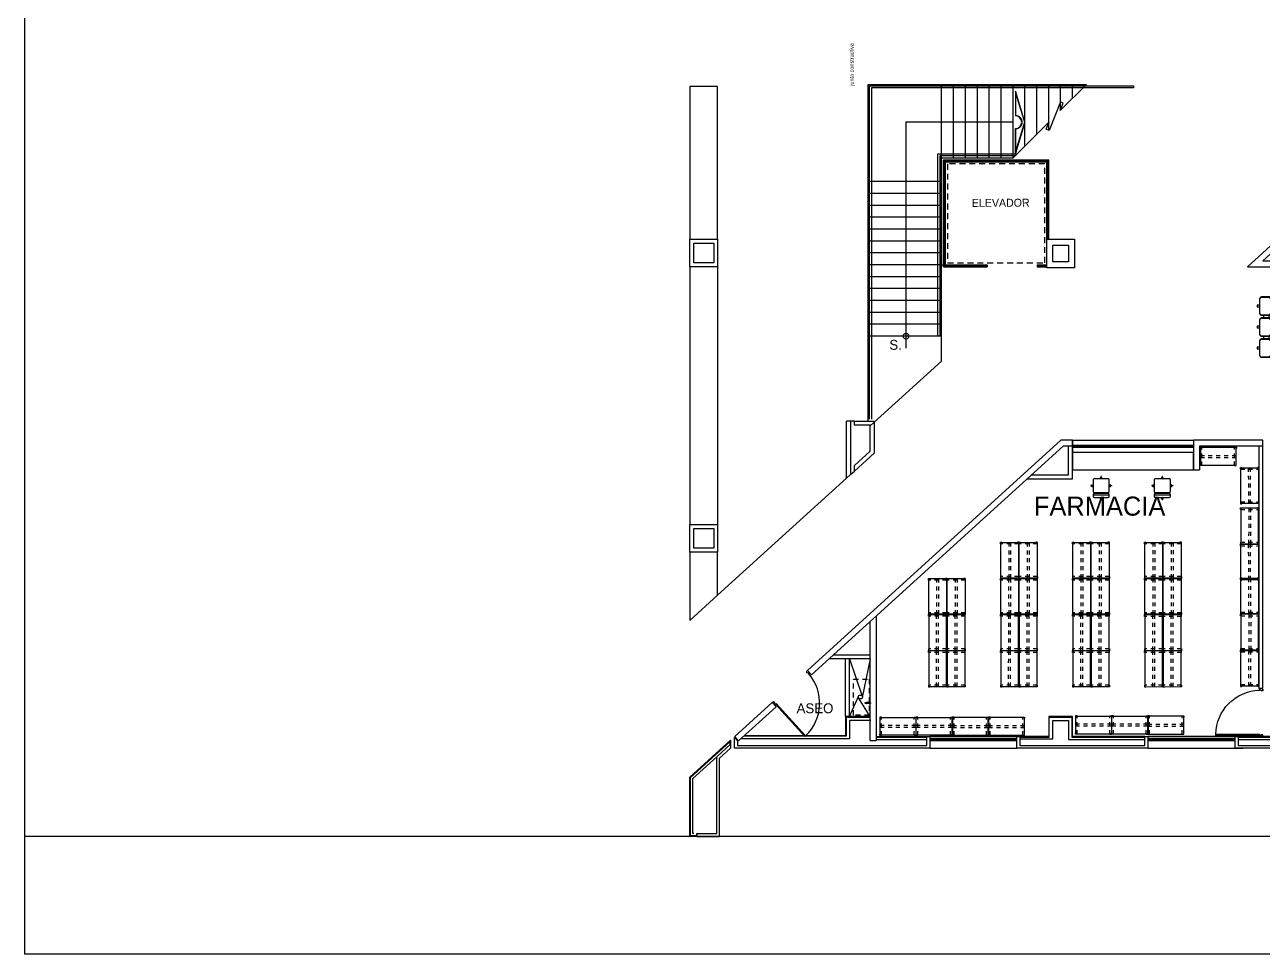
# Model space of a CAD drawing. Header units: millimetres. Extents: x 2523 to 2756, y 378 to 482.
# Drawn here: x 2522.66 to 2553.89, y 378.27 to 401.72 of the extents above; entities that cross this region are included whole.
import ezdxf

# ---------------------------------------------------------------- set-up
doc = ezdxf.new("R2010")
doc.units = ezdxf.units.MM
for name, pattern in [('H100', [0.24, 0.15, -0.09]), ('HIDDEN2', [0.1875, 0.125, -0.0625]), ('HIDDEN5', [0.07, 0.04, -0.03])]:
    doc.linetypes.add(name, pattern=pattern)
doc.layers.get('Defpoints').update_dxf_attribs({"color": 8})
doc.layers.add('MOBILIARIO', color=161, linetype='Continuous')
doc.layers.add('MS', color=8, linetype='Continuous')
doc.layers.add('MUROS', color=7, linetype='Continuous', lineweight=50)
doc.styles.add('BOLD', font='GOTHIC.TTF')
doc.styles.add('STYLE1', font='GOTHIC.TTF')

# ---------------------------------------------------------------- blocks, each defined once
blk = doc.blocks.new('F')
at = {"color": 8}
for p, q in [((0, 0), (-0.241, 0.781)), ((-0.241, 0.781), (-0.241, 0.161)), ((0, 0), (-0.241, -0.781)), ((-0.241, -0.781), (-0.241, -0.161))]:
    blk.add_line(p, q, dxfattribs=at)
at = {"color": 4, "const_width": 0.0158}
blk.add_lwpolyline([(-0.225, 0.676), (-0.016, 0), (-0.225, -0.676), (-0.225, -0.176, 0.914559), (-0.225, 0.176)], format="xyb", close=True, dxfattribs=at)
at = {"color": 8}
blk.add_arc((-0.241, 0), 0.161, 270, 90, dxfattribs=at)
blk = doc.blocks.new('silla-g-s')
for p, q in [((0.211, 0.053), (-0.199, 0.053)), ((-0.019, 0.12), (-0.019, 0.096)), ((0.031, 0.12), (0.031, 0.096))]:
    blk.add_line(p, q)
for points in [[(-0.199, 0.15, 0.414214), (-0.169, 0.12), (0.181, 0.12, 0.414214), (0.211, 0.15), (0.211, 0.44, 0.414214), (0.181, 0.47), (-0.169, 0.47, 0.414214), (-0.199, 0.44)], [(-0.199, 0.03, 0.414214), (-0.169, 0), (0.181, 0, 0.414214), (0.211, 0.03), (0.211, 0.066, 0.414214), (0.181, 0.096), (-0.169, 0.096, 0.414214), (-0.199, 0.066)]]:
    blk.add_lwpolyline(points, format="xyb", close=True)
for points in [[(0.012, 0.47), (0.012, 0.528), (0, 0.528), (0, 0.47)], [(-0.199, 0.301), (-0.257, 0.301), (-0.257, 0.289), (-0.199, 0.289)], [(0.012, 0), (0.012, -0.059), (0, -0.059), (0, 0)], [(0.211, 0.301), (0.27, 0.301), (0.27, 0.289), (0.211, 0.289)]]:
    blk.add_lwpolyline(points)
for centre, start, end in [((-0.22, 0.295), 17.3771, 162.6229), ((0.006, 0.491), 107.378, 252.622), ((0.006, 0.491), 287.3771, 72.6229), ((0.233, 0.295), 17.3771, 162.6229), ((-0.22, 0.295), 197.378, 342.622), ((0.233, 0.295), 197.378, 342.622), ((0.006, -0.022), 107.378, 252.622), ((0.006, -0.022), 287.3771, 72.6229)]:
    blk.add_arc(centre, 0.0207, start, end)
blk = doc.blocks.new('A$C2C607AB7')
blk.add_blockref('silla-g-s', (0.257, 0.059))
blk = doc.blocks.new('91040053')
for p, q in [((0.25, -0.41), (0.32, -0.41)), ((0.25, -0.54), (0.32, -0.54)), ((0.78, -0.41), (0.85, -0.41)), ((0.78, -0.54), (0.85, -0.54))]:
    blk.add_line(p, q)
for points in [[(0, -0.07), (0, 0), (0.04, 0), (0.04, -0.07)], [(0.53, -0.07), (0.53, 0), (0.57, 0), (0.57, -0.07)], [(1.06, -0.07), (1.06, 0), (1.1, 0), (1.1, -0.07)], [(0, -0.64), (0, -0.7), (0.04, -0.7), (0.04, -0.64)], [(0.53, -0.64), (0.53, -0.7), (0.57, -0.7), (0.57, -0.64)], [(1.06, -0.64), (1.06, -0.7), (1.1, -0.7), (1.1, -0.64)]]:
    blk.add_lwpolyline(points)
for points in [[(0.2, -0.64, 0.414214), (0.25, -0.59), (0.25, -0.316, 0.08968), (0.237, -0.246), (0.18, -0.093, 0.146279), (-0.14, -0.093), (-0.197, -0.246, 0.08968), (-0.21, -0.316), (-0.21, -0.59, 0.414214), (-0.16, -0.64)], [(0.73, -0.64, 0.414214), (0.78, -0.59), (0.78, -0.316, 0.08968), (0.767, -0.246), (0.71, -0.093, 0.146279), (0.39, -0.093), (0.333, -0.246, 0.08968), (0.32, -0.316), (0.32, -0.59, 0.414214), (0.37, -0.64)], [(1.26, -0.64, 0.414214), (1.31, -0.59), (1.31, -0.316, 0.08968), (1.297, -0.246), (1.24, -0.093, 0.146279), (0.92, -0.093), (0.863, -0.246, 0.08968), (0.85, -0.316), (0.85, -0.59, 0.414214), (0.9, -0.64)]]:
    blk.add_lwpolyline(points, format="xyb", close=True)
for points in [[(0.206, -0.64, 0.342318), (0.239, -0.596), (0.232, -0.399, 0.27208), (0.16, -0.28, 0.144285), (-0.12, -0.28, 0.27018), (-0.192, -0.398), (-0.199, -0.596, 0.342318), (-0.166, -0.64)], [(-0.192, -0.398), (-0.19, -0.307, -0.059336), (-0.184, -0.26), (-0.14, -0.093)], [(0.18, -0.093), (0.224, -0.26, -0.059336), (0.23, -0.307), (0.232, -0.398)], [(0.736, -0.64, 0.342318), (0.769, -0.596), (0.762, -0.399, 0.27208), (0.69, -0.28, 0.144285), (0.41, -0.28, 0.27018), (0.338, -0.398), (0.331, -0.596, 0.342318), (0.364, -0.64)], [(0.338, -0.398), (0.34, -0.307, -0.059336), (0.346, -0.26), (0.39, -0.093)], [(0.71, -0.093), (0.754, -0.26, -0.059336), (0.76, -0.307), (0.762, -0.398)], [(1.266, -0.64, 0.342318), (1.299, -0.596), (1.292, -0.399, 0.27208), (1.22, -0.28, 0.144285), (0.94, -0.28, 0.27018), (0.868, -0.398), (0.861, -0.596, 0.342318), (0.894, -0.64)], [(0.868, -0.398), (0.87, -0.307, -0.059336), (0.876, -0.26), (0.92, -0.093)], [(1.24, -0.093), (1.284, -0.26, -0.059336), (1.29, -0.307), (1.292, -0.398)]]:
    blk.add_lwpolyline(points, format="xyb")
blk = doc.blocks.new('P120')
at = {"color": 2}
for points in [[(0.016, 1.2), (0, 1.2), (0, 1.157), (0.044, 1.157), (0.044, 1.172), (0.085, 1.172), (0.085, 1.2), (0.068, 1.2)], [(0.016, 0), (0, 0), (0, 0.043), (0.044, 0.043), (0.044, 0.028), (0.085, 0.028), (0.085, 0), (0.068, 0)]]:
    blk.add_lwpolyline(points, dxfattribs=at)
blk.add_lwpolyline([(1.188, 0.032), (0.085, 0.032), (1.188, 0.032), (1.188, 0.059), (0.085, 0.059), (0.085, 0.032)], close=True, dxfattribs=at)
at = {"color": 8}
blk.add_arc((0.045, 0.029), 1.144, 1.5037, 87.9825, dxfattribs=at)
blk = doc.blocks.new('10260204')
at = {"color": 8, "linetype": 'HIDDEN5'}
for p, q in [((0.011, -0.211), (0.911, -0.211)), ((0.011, -0.261), (0.911, -0.261)), ((0.05, -0.011), (0.05, -0.461)), ((0.873, -0.011), (0.873, -0.461))]:
    blk.add_line(p, q, dxfattribs=at)
for points in [[(0.05, -0.011), (0.05, -0.005), (0.005, -0.005), (0.005, -0.04), (0.011, -0.04)], [(0.873, -0.011), (0.873, -0.005), (0.918, -0.005), (0.918, -0.04), (0.911, -0.04)], [(0.05, -0.461), (0.05, -0.468), (0.005, -0.468), (0.005, -0.433), (0.011, -0.433)], [(0.873, -0.461), (0.873, -0.468), (0.918, -0.468), (0.918, -0.433), (0.911, -0.433)]]:
    blk.add_lwpolyline(points)
blk.add_lwpolyline([(0.011, -0.461), (0.011, -0.011), (0.911, -0.011), (0.911, -0.461)], close=True)
blk = doc.blocks.new('A$C190E7DBA')
at = {"layer": 'MOBILIARIO'}
for p, q in [((-0.085, -0.012), (-0.085, 0.011)), ((-0.082, 0.006), (-0.074, 0.006)), ((-0.07, -0.012), (-0.07, 0.011)), ((-0.07, 0.01), (-0.048, 0.01)), ((-0.048, -0.012), (-0.048, 0.011)), ((-0.045, 0.006), (-0.037, 0.006)), ((-0.033, -0.012), (-0.033, 0.011)), ((0.003, 0.002), (-0.003, -0.002)), ((0.003, 0.002), (-0.003, -0.002)), ((-0.082, -0.007), (-0.074, -0.007)), ((-0.07, -0.01), (-0.048, -0.01)), ((-0.045, -0.007), (-0.037, -0.007))]:
    blk.add_line(p, q, dxfattribs=at)
for points in [[(-0.074, -0.016, 0.763328), (-0.074, -0.007, 0.52558), (-0.074, 0.006, 0.702359), (-0.074, 0.015), (-0.082, 0.015, 0.702359), (-0.082, 0.006, 0.52558), (-0.082, -0.007, 0.763328), (-0.082, -0.016)], [(-0.037, -0.016, 0.763328), (-0.037, -0.007, 0.52558), (-0.037, 0.006, 0.702359), (-0.037, 0.015), (-0.045, 0.015, 0.702359), (-0.045, 0.006, 0.52558), (-0.045, -0.007, 0.763328), (-0.045, -0.016)], [(0.014, -0.023), (0.007, -0.012, 0.162144), (0, -0.007, -0.507847), (-0.007, 0.002, 0.162144), (-0.01, 0.01), (-0.017, 0.021, -1), (-0.014, 0.023), (-0.007, 0.012, 0.162144), (0, 0.007, -0.507847), (0.007, -0.002, 0.162144), (0.01, -0.01), (0.017, -0.021, -1)]]:
    blk.add_lwpolyline(points, format="xyb", close=True, dxfattribs=at)
for points in [[(-0.033, 0.01), (-0.025, 0.01, -0.081673), (-0.013, 0.015)], [(0.012, -0.014, 0.082287), (0.021, -0.009), (0.038, -0.009, 0.789474), (0.038, 0.01), (0.021, 0.01, 0.215191), (-0.009, 0.016)], [(-0.033, -0.01), (-0.025, -0.01, 0.247261), (0.009, -0.015)]]:
    blk.add_lwpolyline(points, format="xyb", dxfattribs=at)
blk.add_circle((0, 0), 0.00346, dxfattribs=at)
blk.add_arc((0.036, 0), 0.0138, 223.6359, 136.3641, dxfattribs=at)
blk = doc.blocks.new('AL')
at = {"layer": 'MOBILIARIO', "linetype": 'Continuous', "xscale": -1, "rotation": 359.9999999808674}
blk.add_blockref('10260204', (-0.171, -0.036), dxfattribs=at)
at = {"layer": 'MOBILIARIO', "linetype": 'Continuous', "rotation": 359.9999999809065}
for p in [(-0.181, -0.036), (0.732, -0.036)]:
    blk.add_blockref('10260204', p, dxfattribs=at)

msp = doc.modelspace()

# ---------------------------------------------------------------- linework, layer by layer
for p, q in [((2545.7817, 398.3629), (2545.7817, 400.2129)), ((2546.0817, 398.3629), (2546.0817, 400.2129)), ((2546.3817, 398.3629), (2546.3817, 400.2129)), ((2546.6817, 398.3629), (2546.6817, 400.2129)), ((2546.9817, 398.3629), (2546.9817, 400.2129)), ((2547.2817, 398.3629), (2547.2817, 400.2129)), ((2547.5817, 398.3629), (2547.5817, 400.2129)), ((2547.8817, 398.6629), (2547.8817, 400.2129)), ((2548.1817, 398.9629), (2548.1817, 400.2129)), ((2548.4817, 399.0606), (2548.4817, 400.2129)), ((2548.7817, 399.5629), (2548.7817, 400.2129)), ((2549.0817, 399.8629), (2549.0817, 400.2129)), ((2550.6195, 400.1829), (2550.6195, 400.1329)), ((2548.4317, 396.3129), (2548.4317, 398.3129)), ((2548.4567, 396.3129), (2548.4567, 398.3129)), ((2548.4817, 396.3129), (2548.4817, 398.3129)), ((2545.7817, 397.7629), (2543.9317, 397.7629)), ((2545.7817, 397.4629), (2543.9317, 397.4629)), ((2545.7817, 397.1629), (2543.9317, 397.1629)), ((2548.4317, 396.3129), (2548.4317, 397.2973)), ((2548.4567, 396.3129), (2548.4567, 397.2973)), ((2548.4817, 396.3129), (2548.4817, 397.2973)), ((2545.7817, 396.8629), (2543.9317, 396.8629)), ((2545.7817, 396.5629), (2543.9317, 396.5629)), ((2545.7817, 396.2629), (2543.9317, 396.2629)), ((2553.4918, 395.6129), (2554.2618, 396.3129)), ((2554.3198, 396.1629), (2553.8798, 395.7629)), ((2545.7817, 395.9629), (2543.9317, 395.9629)), ((2540.1317, 395.6129), (2540.1317, 389.1129)), ((2545.7817, 395.6629), (2543.9317, 395.6629)), ((2545.7817, 395.6629), (2546.9317, 395.6629)), ((2546.9317, 395.6629), (2546.9317, 395.6129)), ((2548.1917, 395.6629), (2548.4317, 395.6629)), ((2548.1917, 395.6629), (2548.4317, 395.6629)), ((2548.1917, 395.6629), (2548.1917, 395.6129)), ((2548.1917, 395.6379), (2548.4317, 395.6379)), ((2548.1917, 395.6129), (2548.4317, 395.6129)), ((2553.4918, 395.6129), (2555.7317, 395.6129)), ((2553.8798, 395.7629), (2555.5817, 395.7629)), ((2545.7817, 395.3629), (2543.9317, 395.3629)), ((2545.7817, 395.0629), (2543.9317, 395.0629)), ((2545.7817, 394.7629), (2543.9317, 394.7629)), ((2545.7817, 394.4629), (2543.9317, 394.4629)), ((2545.7817, 394.1629), (2543.9317, 394.1629)), ((2545.7817, 393.8629), (2543.9317, 393.8629)), ((2545.7817, 393.2356), (2543.9817, 391.5992)), ((2543.5817, 391.7174), (2543.3817, 391.7174)), ((2542.3959, 385.4257), (2548.7893, 391.2379)), ((2549.0817, 391.2379), (2548.7893, 391.2379)), ((2549.0817, 391.0879), (2549.0817, 391.2379)), ((2549.0818, 391.1129), (2552.1316, 391.1129)), ((2553.8817, 391.2379), (2552.1315, 391.2379)), ((2552.1315, 391.2379), (2552.1315, 390.4879)), ((2553.8817, 391.0879), (2553.8817, 391.2379)), ((2542.4956, 385.316), (2548.8447, 391.0879)), ((2549.0817, 391.0879), (2548.8447, 391.0879)), ((2549.0818, 391.0879), (2552.1316, 391.0879)), ((2549.0818, 391.0629), (2552.1316, 391.0629)), ((2553.8817, 391.0879), (2552.2815, 391.0879)), ((2552.2815, 391.0879), (2552.2815, 390.4879)), ((2543.5817, 390.4601), (2543.5817, 390.5953)), ((2552.1315, 390.4879), (2552.2815, 390.4879)), ((2540.1317, 387.3238), (2543.3817, 390.2783)), ((2543.4817, 390.3692), (2543.5817, 390.4601)), ((2544.1317, 386.8033), (2544.1317, 383.657)), ((2543.9817, 383.657), (2543.9817, 386.6669)), ((2543.9817, 385.8174), (2543.0472, 385.8174)), ((2543.9817, 385.7174), (2542.9372, 385.7174)), ((2543.3567, 384.2629), (2543.3567, 385.7174)), ((2543.4567, 384.2629), (2543.4567, 385.7174)), ((2542.4968, 385.3147), (2542.3959, 385.4257)), ((2540.5613, 383.7578), (2541.508, 384.6184)), ((2541.6089, 384.5075), (2541.508, 384.6184)), ((2540.661, 383.6481), (2541.6077, 384.5087)), ((2543.9804, 384.2479), (2543.9804, 384.2629)), ((2540.5567, 383.4629), (2540.5567, 383.7331)), ((2540.6317, 383.6506), (2540.5567, 383.7331)), ((2540.661, 383.6481), (2540.5613, 383.7578)), ((2540.6317, 383.6506), (2540.6317, 383.5379)), ((2543.9817, 383.657), (2544.1317, 383.657)), ((2545.4067, 383.5379), (2545.4067, 383.7629)), ((2545.4067, 383.7629), (2545.4817, 383.7629)), ((2545.4817, 383.7629), (2545.4817, 383.4629)), ((2545.4817, 383.6879), (2547.6789, 383.6879)), ((2550.9817, 383.7129), (2553.1817, 383.7129)), ((2553.1817, 383.6879), (2551.0317, 383.6879)), ((2540.4567, 383.5642), (2540.1067, 383.2461)), ((2540.4567, 383.4629), (2540.1817, 383.2129)), ((2540.4567, 383.5642), (2540.4567, 383.4629)), ((2545.4817, 383.4629), (2540.5567, 383.4629)), ((2540.6317, 383.5379), (2545.4067, 383.5379)), ((2545.4817, 383.4629), (2545.3975, 383.4629)), ((2553.1817, 383.4629), (2553.3756, 383.4629)), ((2540.1067, 381.3129), (2540.1067, 383.2461)), ((2540.1817, 381.2379), (2540.1817, 383.2129)), ((2539.6094, 381.2378), (2540.1817, 381.2378)), ((2539.6095, 381.3129), (2540.1067, 381.3129)), ((2539.6095, 381.2379), (2540.1817, 381.2379))]:
    msp.add_line(p, q)
for points in [[(2540.1317, 396.3129), (2540.1317, 400.1629), (2539.4317, 400.1629), (2539.4317, 396.3129), (2540.0317, 396.3129)], [(2543.9317, 391.7174), (2543.9317, 400.2129), (2549.4317, 400.2129)], [(2543.9617, 391.7676), (2543.9617, 400.1829), (2550.6195, 400.1829)], [(2549.4317, 400.2129), (2548.7744, 399.5556), (2548.849, 399.744), (2548.7754, 399.7731), (2548.492, 399.0566), (2548.4184, 399.0857), (2548.4929, 399.2741), (2547.5817, 398.3629)], [(2550.6195, 400.1329), (2544.0117, 400.1329), (2544.0117, 391.7676)], [(2547.5817, 399.2629), (2544.8817, 399.2629), (2544.8817, 393.5629)], [(2545.6817, 393.8629), (2545.6817, 398.4629), (2547.6817, 398.4629)], [(2547.6317, 398.4129), (2545.7317, 398.4129), (2545.7317, 393.8629)], [(2545.7817, 393.2356), (2545.7817, 398.3629), (2547.5817, 398.3629)], [(2545.8317, 395.6829), (2545.8317, 398.3129), (2548.4817, 398.3129)], [(2545.8567, 395.6829), (2545.8567, 398.2879), (2548.4817, 398.2879)], [(2545.8317, 395.6829), (2545.8817, 395.6829), (2545.8817, 398.2629), (2548.4817, 398.2629)], [(2540.0317, 395.6129), (2539.4317, 395.6129), (2539.4317, 389.1129), (2540.0317, 389.1129)], [(2545.8317, 395.6129), (2545.8317, 395.6629)], [(2545.8317, 395.6629), (2546.9317, 395.6629)], [(2545.8317, 395.6379), (2546.9317, 395.6379)], [(2545.8317, 395.6129), (2546.9317, 395.6129)], [(2545.8567, 395.6129), (2545.8567, 395.6629)], [(2545.8817, 395.6129), (2545.8817, 395.6629)], [(2543.4817, 390.3692), (2543.3817, 390.2783), (2543.3817, 391.7174)], [(2543.4817, 391.7174), (2543.4817, 390.3692)], [(2543.5817, 390.5953), (2543.9817, 390.9589), (2543.9817, 391.6174), (2543.5817, 391.6174), (2543.5817, 391.7174), (2544.0817, 391.7174), (2544.0817, 390.9147), (2543.5817, 390.4601)], [(2543.9817, 391.5992), (2543.9817, 391.6174)], [(2547.9372, 390.2629), (2549.0817, 390.2629), (2549.0817, 391.0879)], [(2548.0472, 390.3629), (2548.9817, 390.3629), (2548.9817, 391.0879)], [(2553.7817, 391.0879), (2553.7817, 384.9804), (2553.8817, 384.9804), (2553.8817, 391.0879)], [(2539.4317, 386.6874), (2540.1317, 387.3238), (2540.1317, 388.4129)], [(2540.0317, 388.4129), (2539.4317, 388.4129), (2539.4317, 386.6874)], [(2543.9635, 384.2479), (2543.3717, 384.2479), (2543.3717, 383.7654), (2540.79, 383.7654)], [(2543.9635, 384.2629), (2543.3567, 384.2629), (2543.3567, 383.7804), (2540.8065, 383.7804)], [(2543.4115, 384.2629), (2543.9804, 384.2629)], [(2543.4115, 384.2479), (2543.9804, 384.2479)], [(2556.4067, 383.7579), (2555.6817, 383.7579), (2555.6817, 384.2629), (2555.0817, 384.2629), (2555.0817, 383.7579), (2553.2567, 383.7579), (2553.2567, 383.7429), (2553.2717, 383.7429), (2553.2717, 383.7429), (2555.0967, 383.7429), (2555.0967, 384.2479), (2555.6667, 384.2479), (2555.6667, 383.7429), (2556.4067, 383.7429)], [(2543.9972, 384.1629), (2543.9972, 384.1629), (2543.4567, 384.1629), (2543.4568, 383.7054), (2540.724, 383.7054)], [(2547.7567, 383.7629), (2547.7567, 383.7054), (2548.5818, 383.7054), (2548.5818, 384.1629), (2548.9817, 384.1629), (2548.9817, 383.6879), (2550.9067, 383.6879), (2550.9067, 383.7629)], [(2548.5817, 383.7129), (2548.5817, 384.1629), (2548.9817, 384.1629), (2548.9817, 383.6953)], [(2553.2567, 383.7429), (2553.2567, 383.6829), (2555.1817, 383.6829), (2555.1817, 384.1629), (2555.5817, 384.1629), (2555.5817, 383.6829), (2556.4067, 383.6829), (2556.4067, 383.6379)], [(2539.6095, 381.3129), (2539.6095, 381.2378), (2539.4317, 381.2378), (2539.4317, 382.7324), (2540.4567, 383.6643), (2540.4567, 383.5642)], [(2539.5945, 381.3129), (2539.5945, 381.2528), (2539.4467, 381.2528), (2539.4467, 382.7258), (2540.4417, 383.6304), (2540.4417, 383.5506)], [(2544.1317, 383.7629), (2545.4067, 383.7629), (2545.4067, 383.7629)], [(2544.1317, 383.7479), (2545.4067, 383.7479), (2545.4067, 383.7629)], [(2544.1317, 383.6879), (2545.4067, 383.6879), (2545.4067, 383.7629)], [(2539.5317, 381.3128), (2539.5067, 381.3128), (2539.5067, 382.6993), (2540.1067, 383.2447)], [(2539.9567, 381.3129), (2539.9567, 381.3128)]]:
    msp.add_lwpolyline(points)
at = {"linetype": 'H100'}
msp.add_lwpolyline([(2545.9317, 395.7129), (2548.3808, 395.7129), (2548.3808, 398.2129), (2545.9317, 398.2129)], close=True, dxfattribs=at)
for points in [[(2539.4317, 396.3129), (2540.1317, 396.3129), (2540.1317, 395.6129), (2539.4317, 395.6129)], [(2539.5317, 396.2129), (2540.0317, 396.2129), (2540.0317, 395.7129), (2539.5317, 395.7129)], [(2548.4317, 396.3129), (2549.1317, 396.3129), (2549.1317, 395.5879), (2548.4317, 395.5879)], [(2548.5817, 396.1629), (2548.9817, 396.1629), (2548.9817, 395.7379), (2548.5817, 395.7379)], [(2539.4317, 389.1129), (2540.1317, 389.1129), (2540.1317, 388.4129), (2539.4317, 388.4129)], [(2539.5317, 389.0129), (2540.0317, 389.0129), (2540.0317, 388.5129), (2539.5317, 388.5129)], [(2547.7567, 383.7629), (2547.7567, 383.7629), (2547.7567, 383.7479), (2548.4967, 383.7479), (2548.4967, 384.2479), (2549.0667, 384.2479), (2549.0667, 383.7479), (2550.9067, 383.7479), (2550.9067, 383.7629), (2550.9067, 383.7629), (2550.9067, 383.7629), (2549.0817, 383.7629), (2549.0817, 384.2629), (2548.4817, 384.2629), (2548.4817, 383.7629), (2547.7567, 383.7629), (2547.7567, 383.7629)], [(2545.4817, 383.4629), (2547.6817, 383.4629), (2547.6817, 383.7629), (2545.4817, 383.7629)], [(2545.4817, 383.7129), (2545.4817, 383.6629), (2545.5317, 383.6629), (2545.5317, 383.7129)], [(2545.4817, 383.6629), (2547.6789, 383.6629), (2547.6789, 383.7129), (2545.4817, 383.7129)], [(2547.6289, 383.7129), (2547.6289, 383.6629), (2547.6789, 383.6629), (2547.6789, 383.7129)], [(2550.9067, 383.5379), (2550.9067, 383.7629), (2550.9817, 383.7629), (2550.9817, 383.4629), (2547.6817, 383.4629), (2547.6817, 383.7629), (2547.7567, 383.7629), (2547.7567, 383.5379)], [(2550.9817, 383.4629), (2553.1817, 383.4629), (2553.1817, 383.7579), (2550.9817, 383.7579)], [(2550.9817, 383.7129), (2550.9817, 383.6629), (2551.0317, 383.6629), (2551.0317, 383.7129)], [(2550.9817, 383.6629), (2553.1817, 383.6629), (2553.1817, 383.7129), (2550.9817, 383.7129)], [(2553.1317, 383.7129), (2553.1317, 383.6629), (2553.1817, 383.6629), (2553.1817, 383.7129)], [(2556.4067, 383.5379), (2556.4067, 383.7579), (2556.4817, 383.7579), (2556.4817, 383.4629), (2553.1817, 383.4629), (2553.1817, 383.7579), (2553.2567, 383.7579), (2553.2567, 383.5379)]]:
    msp.add_lwpolyline(points, close=True)
msp.add_circle((2544.8817, 393.8629), 0.0714)
for points in [[(2545.4817, 383.7129), (2545.4817, 383.6629), (2545.5317, 383.7129), (2545.5317, 383.6629)], [(2547.6289, 383.7129), (2547.6289, 383.6629), (2547.6789, 383.7129), (2547.6789, 383.6629)], [(2550.9817, 383.7129), (2550.9817, 383.6629), (2551.0317, 383.7129), (2551.0317, 383.6629)], [(2553.1317, 383.7129), (2553.1317, 383.6629), (2553.1817, 383.7129), (2553.1817, 383.6629)]]:
    msp.add_solid(points)
at = {"layer": 'Defpoints'}
msp.add_lwpolyline([(2522.655, 381.2436), (2736.8942, 381.2436)], dxfattribs=at)
at = {"layer": 'MOBILIARIO'}
for p, q in [((2543.4567, 385.7174), (2543.777, 384.7772)), ((2543.9817, 385.7174), (2543.7792, 384.7442)), ((2543.4567, 384.2629), (2543.6828, 384.771)), ((2543.9817, 384.2629), (2543.685, 384.738))]:
    msp.add_line(p, q, dxfattribs=at)
at = {"layer": 'MOBILIARIO', "color": 2}
for points in [[(2549.0817, 391.2379), (2549.0818, 390.9379), (2552.1316, 390.9379)], [(2549.0817, 391.2379), (2552.1315, 391.2379), (2552.1316, 390.9379)]]:
    msp.add_lwpolyline(points, dxfattribs=at)
at = {"layer": 'MOBILIARIO'}
msp.add_lwpolyline([(2549.0818, 390.9379), (2549.082, 390.4879), (2552.1318, 390.4879), (2552.1316, 390.9379)], dxfattribs=at)
at = {"layer": 'MOBILIARIO', "linetype": 'HIDDEN2'}
msp.add_lwpolyline([(2543.9571, 384.2973), (2543.5571, 384.2973), (2543.5571, 385.2073), (2543.9571, 385.2073)], close=True, dxfattribs=at)
at = {"layer": 'MOBILIARIO'}
msp.add_circle((2543.731, 384.7576), 0.05, dxfattribs=at)
at = {"layer": 'MS'}
msp.add_lwpolyline([(2597.8912, 378.2662), (2522.655, 378.2662), (2522.655, 409.1377), (2597.8912, 409.1377)], close=True, dxfattribs=at)

# ---------------------------------------------------------------- block references
msp.add_blockref('F', (2547.8817, 399.2629))
at = {"rotation": 312.2736890065527}
msp.add_blockref('P120', (2541.508, 384.6184), dxfattribs=at)
at = {"xscale": -1}
msp.add_blockref('P120', (2553.8817, 383.7579), dxfattribs=at)
at = {"layer": 'MOBILIARIO', "rotation": 270.0000000000521}
msp.add_blockref('91040053', (2554.4403, 394.6424, 0.4601), dxfattribs=at)
at = {"layer": 'MOBILIARIO', "linetype": 'Continuous', "xscale": -1}
for p, rotation in [((2552.296, 390.5929), 179.9816213581721), ((2553.3144, 389.5364), 89.98162135817199), ((2545.9161, 385.9217), 269.981621358172), ((2546.3828, 385.9217), 269.981621358172), ((2547.7328, 385.9211), 269.981621358172), ((2548.1996, 385.9211), 269.981621358172), ((2549.5496, 385.9205), 269.981621358172), ((2550.0163, 385.9205), 269.981621358172), ((2551.3663, 385.92), 269.981621358172), ((2551.8331, 385.92), 269.981621358172), ((2553.3153, 386.8568), 89.98162135817199), ((2545.9158, 385.0091), 269.981621358172), ((2546.3825, 385.0091), 269.981621358172), ((2547.7325, 385.0085), 269.981621358172), ((2548.1993, 385.0085), 269.981621358172), ((2549.5493, 385.0079), 269.981621358172), ((2550.016, 385.0079), 269.981621358172), ((2551.366, 385.0073), 269.981621358172), ((2551.8328, 385.0073), 269.981621358172), ((2546.0434, 383.7804), 180), ((2546.956, 383.7804), 180)]:
    msp.add_blockref('10260204', p, dxfattribs=dict(at, rotation=rotation))
at = {"layer": 'MOBILIARIO', "linetype": 'Continuous'}
for p, rotation in [((2553.3144, 389.6312), 90.018378641828), ((2547.7328, 388.6687), 270.018378641828), ((2548.1996, 388.6687), 270.018378641828), ((2549.5496, 388.6692), 270.018378641828), ((2550.0163, 388.6692), 270.018378641828), ((2551.3663, 388.6698), 270.018378641828), ((2551.8331, 388.6698), 270.018378641828), ((2553.3144, 387.7009), 90.018378641828), ((2545.9158, 387.7557), 270.018378641828), ((2546.3825, 387.7557), 270.018378641828), ((2547.7325, 387.7563), 270.018378641828), ((2548.1993, 387.7563), 270.018378641828), ((2549.5493, 387.7569), 270.018378641828), ((2550.016, 387.7569), 270.018378641828), ((2551.366, 387.7575), 270.018378641828), ((2551.8328, 387.7575), 270.018378641828), ((2553.3153, 386.8467), 90.018378641828), ((2553.3153, 385.0214), 90.018378641828), ((2545.1406, 383.7804), 179.9999999809065), ((2546.0532, 383.7804), 179.9999999809065)]:
    msp.add_blockref('10260204', p, dxfattribs=dict(at, rotation=rotation))
at = {"layer": 'MOBILIARIO', "extrusion": (0, 0, -1), "xscale": -1, "zscale": -1, "rotation": 359.9816213390215}
for p in [(-2549.541, 389.7349), (-2551.0835, 389.7349)]:
    msp.add_blockref('A$C2C607AB7', p, dxfattribs=at)
at = {"layer": 'MOBILIARIO', "xscale": -1}
msp.add_blockref('A$C190E7DBA', (2543.9001, 384.6077), dxfattribs=at)
at = {"layer": 'MUROS', "rotation": 180}
msp.add_blockref('AL', (2550.8047, 383.7756), dxfattribs=at)

# ---------------------------------------------------------------- texts
at = {"style": 'STYLE1'}
msp.add_text('FARMACIA', height=0.48, dxfattribs=at).set_placement((2548.1071, 389.3343))
at = {"insert": (2543.5917, 400.1821), "char_height": 0.1, "attachment_point": 7, "rotation": 90, "style": 'BOLD'}
msp.add_mtext('junta constructiva', dxfattribs=at)
at = {"insert": (2547.272, 397.2277), "char_height": 0.2, "width": 2.698351, "attachment_point": 5, "rotation": 0.23006, "style": 'STYLE1'}
msp.add_mtext('ELEVADOR', dxfattribs=at)
at = {"char_height": 0.25, "width": 2.925303, "attachment_point": 5, "style": 'STYLE1'}
for s, insert in [('S.', (2544.6191, 393.6427)), ('ASEO', (2542.5869, 384.4708))]:
    msp.add_mtext(s, dxfattribs=dict(at, insert=insert))

doc.saveas('drawing.dxf')
